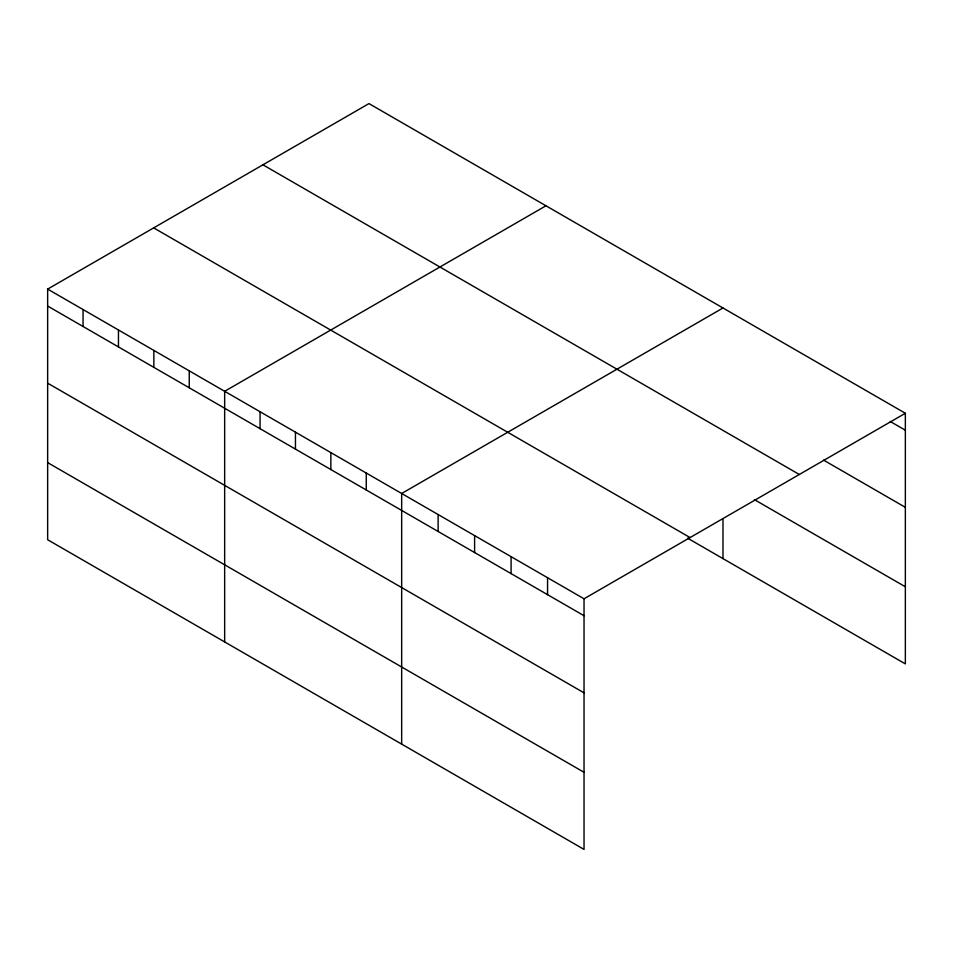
<?xml version="1.0" encoding="UTF-8"?>
<svg xmlns="http://www.w3.org/2000/svg" width="953" height="953" viewBox="0 0 953 953"><rect width="100%" height="100%" fill="white"/><g stroke="black" fill="none" stroke-linecap="round" stroke-linejoin="round"><path stroke-width="1.43" d="M584.034 692.843L584.034 598.782L47.65 289.104L47.65 539.732L584.034 849.409L584.034 692.843L47.65 383.166M687.578 538.171L905.35 663.896L905.35 413.268L368.966 103.591L47.65 289.104M545.974 205.788L224.658 391.302L224.658 641.929M722.982 307.986L401.666 493.487L401.666 744.114M584.034 598.782L905.35 413.268M890.257 421.5L905.35 430.208M823.595 460.132L905.35 507.33M262.933 164.809L799.317 474.487M754.419 499.646L905.35 586.774M153.683 227.886L690.067 537.563M47.65 306.044L584.034 615.721M47.65 462.61L584.034 772.287M722.982 518.563L722.982 558.601M547.558 577.721L547.558 594.672M511.082 556.671L511.082 573.611M474.606 535.61L474.606 552.549M438.13 514.549L438.13 531.488M366.262 473.057L366.262 489.997M330.858 452.615L330.858 469.555M295.454 432.174L295.454 449.113M260.062 411.744L260.062 428.683M189.254 370.86L189.254 387.8M153.85 350.418L153.85 367.37M118.458 329.988L118.458 346.928M83.054 309.546L83.054 326.486"/></g></svg>
